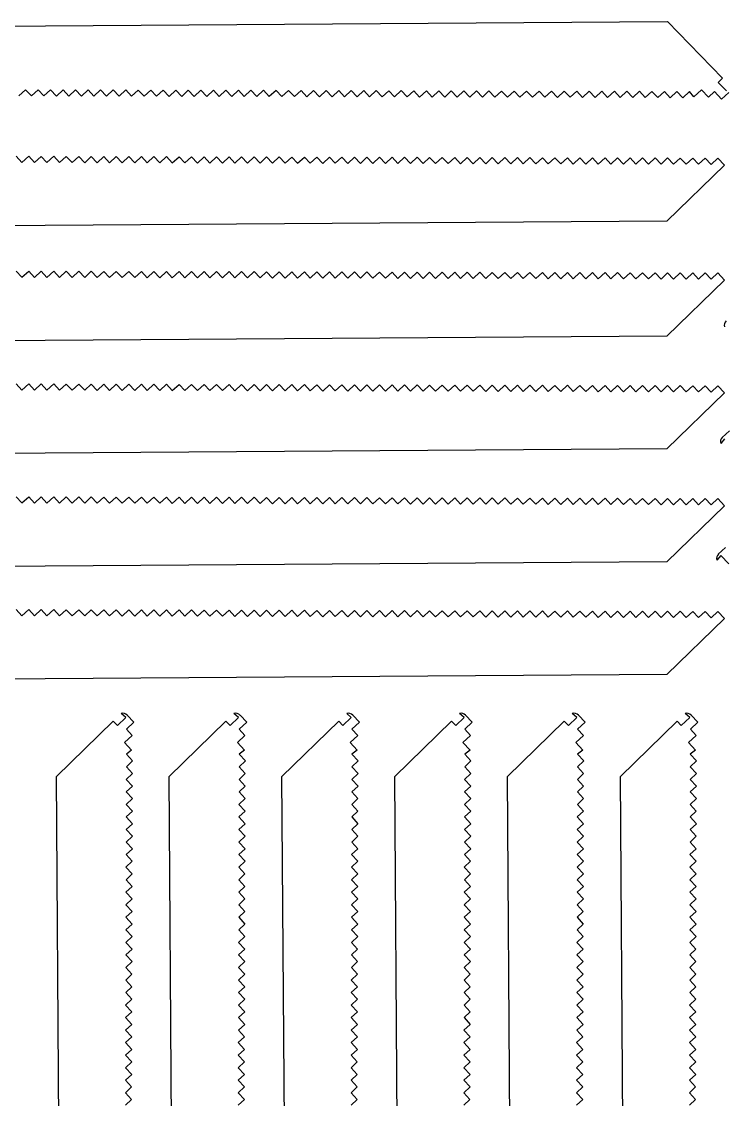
# Model space of a CAD drawing. Extents: x 12 to 2357, y -4 to 494.
# Drawn here: x 1115.2 to 1207.6, y 342.4 to 484.2 of the extents above; entities that cross this region are included whole.
import ezdxf

# ---------------------------------------------------------------- set-up
doc = ezdxf.new("R2010")
doc.units = 0
doc.layers.get('0').update_dxf_attribs({"linetype": 'CONTINUOUS'})

msp = doc.modelspace()

# ---------------------------------------------------------------- linework, layer by layer
for p, q in [((1024.24, 482.95), (1200.14, 484.17)), ((1200.14, 484.17), (1207.4, 476.7)), ((1207.4, 476.7), (1206.83, 476.15)), ((1115.68, 475.2), (1114.8, 474.38)), ((1116.45, 474.38), (1115.68, 475.2)), ((1117.33, 475.2), (1116.45, 474.38)), ((1118.1, 474.38), (1117.33, 475.2)), ((1118.98, 475.19), (1118.1, 474.38)), ((1119.75, 474.37), (1118.98, 475.19)), ((1120.63, 475.19), (1119.75, 474.37)), ((1121.39, 474.37), (1120.63, 475.19)), ((1122.28, 475.18), (1121.39, 474.37)), ((1123.05, 474.36), (1122.28, 475.18)), ((1123.92, 475.18), (1123.05, 474.36)), ((1124.69, 474.36), (1123.92, 475.18)), ((1125.57, 475.18), (1124.69, 474.36)), ((1126.35, 474.35), (1125.57, 475.18)), ((1127.22, 475.17), (1126.35, 474.35)), ((1127.99, 474.35), (1127.22, 475.17)), ((1128.87, 475.17), (1127.99, 474.35)), ((1129.63, 474.34), (1128.87, 475.17)), ((1130.51, 475.16), (1129.63, 474.34)), ((1131.28, 474.34), (1130.51, 475.16)), ((1132.16, 475.16), (1131.28, 474.34)), ((1132.93, 474.34), (1132.16, 475.16)), ((1133.81, 475.15), (1132.93, 474.34)), ((1134.57, 474.33), (1133.81, 475.15)), ((1135.46, 475.16), (1134.57, 474.33)), ((1136.23, 474.33), (1135.46, 475.16)), ((1137.1, 475.14), (1136.23, 474.33)), ((1137.87, 474.32), (1137.1, 475.14)), ((1138.76, 475.14), (1137.87, 474.32)), ((1139.53, 474.32), (1138.76, 475.14)), ((1140.4, 475.14), (1139.53, 474.32)), ((1141.17, 474.31), (1140.4, 475.14)), ((1142.05, 475.13), (1141.17, 474.31)), ((1142.82, 474.31), (1142.05, 475.13)), ((1143.7, 475.13), (1142.82, 474.31)), ((1144.47, 474.31), (1143.7, 475.13)), ((1145.34, 475.12), (1144.47, 474.31)), ((1146.12, 474.3), (1145.34, 475.12)), ((1147, 475.12), (1146.12, 474.3)), ((1147.76, 474.3), (1147, 475.12)), ((1148.65, 475.11), (1147.76, 474.3)), ((1149.42, 474.29), (1148.65, 475.11)), ((1150.29, 475.11), (1149.42, 474.29)), ((1151.06, 474.29), (1150.29, 475.11)), ((1151.95, 475.11), (1151.06, 474.29)), ((1152.72, 474.28), (1151.95, 475.11)), ((1153.59, 475.1), (1152.72, 474.28)), ((1154.36, 474.28), (1153.59, 475.1)), ((1155.24, 475.1), (1154.36, 474.28)), ((1156.01, 474.27), (1155.24, 475.1)), ((1156.89, 475.09), (1156.01, 474.27)), ((1157.66, 474.27), (1156.89, 475.09)), ((1158.53, 475.09), (1157.66, 474.27)), ((1159.3, 474.27), (1158.53, 475.09)), ((1160.18, 475.08), (1159.3, 474.27)), ((1160.94, 474.26), (1160.18, 475.08)), ((1161.83, 475.08), (1160.94, 474.26)), ((1162.6, 474.26), (1161.83, 475.08)), ((1163.47, 475.07), (1162.6, 474.26)), ((1164.24, 474.25), (1163.47, 475.07)), ((1165.13, 475.08), (1164.24, 474.25)), ((1165.9, 474.25), (1165.13, 475.08)), ((1166.77, 475.07), (1165.9, 474.25)), ((1167.54, 474.24), (1166.77, 475.07)), ((1168.43, 475.06), (1167.54, 474.24)), ((1169.19, 474.24), (1168.43, 475.06)), ((1170.07, 475.06), (1169.19, 474.24)), ((1170.84, 474.23), (1170.07, 475.06)), ((1171.71, 475.05), (1170.84, 474.23)), ((1172.49, 474.23), (1171.71, 475.05)), ((1173.37, 475.05), (1172.49, 474.23)), ((1174.13, 474.23), (1173.37, 475.05)), ((1175.01, 475.04), (1174.13, 474.23)), ((1175.79, 474.22), (1175.01, 475.04)), ((1176.66, 475.04), (1175.79, 474.22)), ((1177.43, 474.22), (1176.66, 475.04)), ((1178.32, 475.03), (1177.43, 474.22)), ((1179.08, 474.21), (1178.32, 475.03)), ((1179.96, 475.03), (1179.08, 474.21)), ((1180.73, 474.21), (1179.96, 475.03)), ((1181.62, 475.03), (1180.73, 474.21)), ((1182.38, 474.2), (1181.62, 475.03)), ((1183.26, 475.02), (1182.38, 474.2)), ((1184.03, 474.2), (1183.26, 475.02)), ((1184.91, 475.02), (1184.03, 474.2)), ((1185.68, 474.19), (1184.91, 475.02)), ((1186.56, 475.01), (1185.68, 474.19)), ((1187.33, 474.2), (1186.56, 475.01)), ((1188.21, 475.02), (1187.33, 474.2)), ((1188.99, 474.19), (1188.21, 475.02)), ((1189.86, 475), (1188.99, 474.19)), ((1190.63, 474.18), (1189.86, 475)), ((1191.52, 475), (1190.63, 474.18)), ((1192.28, 474.18), (1191.52, 475)), ((1193.16, 474.99), (1192.28, 474.18)), ((1193.93, 474.17), (1193.16, 474.99)), ((1194.82, 475), (1193.93, 474.17)), ((1195.59, 474.17), (1194.82, 475)), ((1196.46, 474.99), (1195.59, 474.17)), ((1197.23, 474.16), (1196.46, 474.99)), ((1198.11, 474.98), (1197.23, 474.16)), ((1198.88, 474.16), (1198.11, 474.98)), ((1199.76, 474.98), (1198.88, 474.16)), ((1200.52, 474.15), (1199.76, 474.98)), ((1201.4, 474.97), (1200.52, 474.15)), ((1202.18, 474.15), (1201.4, 474.97)), ((1203.05, 474.97), (1202.18, 474.15)), ((1203.6, 474.27), (1203.05, 474.97)), ((1204.61, 475.2), (1203.6, 474.27)), ((1205.53, 474.2), (1204.61, 475.2)), ((1206.35, 474.96), (1205.53, 474.2)), ((1207.27, 473.97), (1206.35, 474.96)), ((1206.83, 476.15), (1207.9, 475.05)), ((1208.22, 474.85), (1207.27, 473.97)), ((1114.45, 466.45), (1115.22, 465.63)), ((1115.22, 465.63), (1116.1, 466.44)), ((1116.1, 466.44), (1116.87, 465.62)), ((1118.51, 465.61), (1119.4, 466.44)), ((1119.4, 466.44), (1120.17, 465.61)), ((1116.87, 465.62), (1117.74, 466.43)), ((1117.74, 466.43), (1118.51, 465.61)), ((1120.17, 465.61), (1121.04, 466.43)), ((1121.04, 466.43), (1121.81, 465.61)), ((1121.81, 465.61), (1122.7, 466.43)), ((1122.7, 466.43), (1123.47, 465.6)), ((1123.47, 465.6), (1124.34, 466.42)), ((1124.34, 466.42), (1125.11, 465.6)), ((1125.11, 465.6), (1125.98, 466.41)), ((1125.98, 466.41), (1126.75, 465.6)), ((1126.75, 465.6), (1127.63, 466.41)), ((1127.63, 466.41), (1128.4, 465.59)), ((1128.4, 465.59), (1129.28, 466.41)), ((1129.28, 466.41), (1130.05, 465.59)), ((1130.05, 465.59), (1130.93, 466.4)), ((1130.93, 466.4), (1131.69, 465.58)), ((1131.69, 465.58), (1132.58, 466.4)), ((1132.58, 466.4), (1133.35, 465.58)), ((1133.35, 465.58), (1134.22, 466.4)), ((1134.22, 466.4), (1134.99, 465.57)), ((1134.99, 465.57), (1135.88, 466.39)), ((1135.88, 466.39), (1136.65, 465.57)), ((1136.65, 465.57), (1137.52, 466.39)), ((1137.52, 466.39), (1138.3, 465.56)), ((1138.3, 465.56), (1139.18, 466.38)), ((1139.18, 466.38), (1139.94, 465.56)), ((1139.94, 465.56), (1140.82, 466.38)), ((1140.82, 466.38), (1141.6, 465.56)), ((1141.6, 465.56), (1142.47, 466.37)), ((1142.47, 466.37), (1143.24, 465.55)), ((1143.24, 465.55), (1144.12, 466.37)), ((1144.12, 466.37), (1144.88, 465.55)), ((1144.88, 465.55), (1145.77, 466.37)), ((1145.77, 466.37), (1146.54, 465.54)), ((1146.54, 465.54), (1147.41, 466.36)), ((1147.41, 466.36), (1148.18, 465.53)), ((1148.18, 465.53), (1149.07, 466.36)), ((1149.07, 466.36), (1149.84, 465.53)), ((1149.84, 465.53), (1150.71, 466.35)), ((1150.71, 466.35), (1151.48, 465.53)), ((1151.48, 465.53), (1152.37, 466.35)), ((1152.37, 466.35), (1153.13, 465.53)), ((1153.13, 465.53), (1154.01, 466.34)), ((1154.01, 466.34), (1154.79, 465.51)), ((1154.79, 465.51), (1155.67, 466.33)), ((1155.67, 466.33), (1156.44, 465.52)), ((1156.44, 465.52), (1157.32, 466.33)), ((1157.32, 466.33), (1158.09, 465.51)), ((1158.09, 465.51), (1158.97, 466.33)), ((1158.97, 466.33), (1159.74, 465.51)), ((1159.74, 465.51), (1160.61, 466.33)), ((1160.61, 466.33), (1161.38, 465.5)), ((1161.38, 465.5), (1162.27, 466.32)), ((1162.27, 466.32), (1163.04, 465.5)), ((1163.04, 465.5), (1163.91, 466.32)), ((1163.91, 466.32), (1164.68, 465.49)), ((1164.68, 465.49), (1165.57, 466.31)), ((1165.57, 466.31), (1166.33, 465.49)), ((1166.33, 465.49), (1167.21, 466.31)), ((1167.21, 466.31), (1167.99, 465.49)), ((1167.99, 465.49), (1168.86, 466.3)), ((1168.86, 466.3), (1169.63, 465.48)), ((1169.63, 465.48), (1170.51, 466.3)), ((1170.51, 466.3), (1171.28, 465.48)), ((1171.28, 465.48), (1172.16, 466.29)), ((1172.16, 466.29), (1172.93, 465.47)), ((1172.93, 465.47), (1173.8, 466.29)), ((1173.8, 466.29), (1174.57, 465.47)), ((1174.57, 465.47), (1175.46, 466.29)), ((1175.46, 466.29), (1176.23, 465.46)), ((1176.23, 465.46), (1177.1, 466.28)), ((1177.1, 466.28), (1177.87, 465.45)), ((1177.87, 465.45), (1178.76, 466.28)), ((1178.76, 466.28), (1179.52, 465.45)), ((1179.52, 465.45), (1180.4, 466.27)), ((1180.4, 466.27), (1181.17, 465.45)), ((1181.17, 465.45), (1182.05, 466.27)), ((1182.05, 466.27), (1182.82, 465.45)), ((1182.82, 465.45), (1183.7, 466.26)), ((1183.7, 466.26), (1184.46, 465.44)), ((1184.46, 465.44), (1185.34, 466.25)), ((1185.34, 466.25), (1186.11, 465.44)), ((1186.11, 465.44), (1186.98, 466.25)), ((1186.98, 466.25), (1187.76, 465.43)), ((1187.76, 465.43), (1188.64, 466.25)), ((1188.64, 466.25), (1189.4, 465.43)), ((1189.4, 465.43), (1190.28, 466.25)), ((1190.28, 466.25), (1191.05, 465.42)), ((1191.05, 465.42), (1191.94, 466.24)), ((1191.94, 466.24), (1192.7, 465.42)), ((1192.7, 465.42), (1193.58, 466.24)), ((1193.58, 466.24), (1194.35, 465.41)), ((1194.35, 465.41), (1195.23, 466.23)), ((1195.23, 466.23), (1196, 465.41)), ((1196, 465.41), (1196.88, 466.23)), ((1196.88, 466.23), (1197.65, 465.41)), ((1197.65, 465.41), (1198.53, 466.22)), ((1198.53, 466.22), (1199.3, 465.4)), ((1199.3, 465.4), (1200.17, 466.22)), ((1207.64, 465.26), (1200.07, 457.89)), ((1200.17, 466.22), (1200.95, 465.4)), ((1200.95, 465.4), (1201.83, 466.21)), ((1201.83, 466.21), (1202.59, 465.39)), ((1202.59, 465.39), (1203.47, 466.21)), ((1203.47, 466.21), (1204.24, 465.39)), ((1204.24, 465.39), (1205.13, 466.21)), ((1205.13, 466.21), (1205.89, 465.38)), ((1205.89, 465.38), (1206.76, 466.2)), ((1206.76, 466.2), (1207.64, 465.26)), ((1200.07, 457.89), (1024.17, 456.68)), ((1114.45, 451.35), (1115.22, 450.53)), ((1115.22, 450.53), (1116.1, 451.35)), ((1116.1, 451.35), (1116.87, 450.52)), ((1116.87, 450.52), (1117.74, 451.34)), ((1117.74, 451.34), (1118.51, 450.51)), ((1118.51, 450.51), (1119.4, 451.34)), ((1119.4, 451.34), (1120.17, 450.51)), ((1120.17, 450.51), (1121.04, 451.33)), ((1121.04, 451.33), (1121.81, 450.51)), ((1121.81, 450.51), (1122.7, 451.33)), ((1122.7, 451.33), (1123.47, 450.51)), ((1123.47, 450.51), (1124.34, 451.32)), ((1124.34, 451.32), (1125.11, 450.5)), ((1125.11, 450.5), (1125.98, 451.31)), ((1125.98, 451.31), (1126.75, 450.5)), ((1126.75, 450.5), (1127.63, 451.31)), ((1127.63, 451.31), (1128.4, 450.49)), ((1128.4, 450.49), (1129.28, 451.31)), ((1129.28, 451.31), (1130.05, 450.49)), ((1130.05, 450.49), (1130.93, 451.31)), ((1130.93, 451.31), (1131.69, 450.48)), ((1131.69, 450.48), (1132.58, 451.3)), ((1132.58, 451.3), (1133.35, 450.48)), ((1133.35, 450.48), (1134.22, 451.3)), ((1134.22, 451.3), (1134.99, 450.47)), ((1134.99, 450.47), (1135.88, 451.29)), ((1135.88, 451.29), (1136.65, 450.47)), ((1136.65, 450.47), (1137.52, 451.29)), ((1137.52, 451.29), (1138.3, 450.47)), ((1138.3, 450.47), (1139.18, 451.28)), ((1139.18, 451.28), (1139.94, 450.46)), ((1139.94, 450.46), (1140.82, 451.28)), ((1140.82, 451.28), (1141.6, 450.46)), ((1141.6, 450.46), (1142.47, 451.27)), ((1142.47, 451.27), (1143.24, 450.45)), ((1143.24, 450.45), (1144.12, 451.27)), ((1144.12, 451.27), (1144.88, 450.45)), ((1144.88, 450.45), (1145.77, 451.27)), ((1145.77, 451.27), (1146.54, 450.44)), ((1146.54, 450.44), (1147.41, 451.26)), ((1147.41, 451.26), (1148.18, 450.43)), ((1148.18, 450.43), (1149.07, 451.26)), ((1149.07, 451.26), (1149.84, 450.43)), ((1149.84, 450.43), (1150.71, 451.25)), ((1150.71, 451.25), (1151.48, 450.43)), ((1151.48, 450.43), (1152.37, 451.25)), ((1152.37, 451.25), (1153.13, 450.43)), ((1153.13, 450.43), (1154.01, 451.24)), ((1154.01, 451.24), (1154.79, 450.41)), ((1154.79, 450.41), (1155.67, 451.23)), ((1155.67, 451.23), (1156.44, 450.42)), ((1156.44, 450.42), (1157.32, 451.23)), ((1157.32, 451.23), (1158.09, 450.41)), ((1158.09, 450.41), (1158.97, 451.23)), ((1158.97, 451.23), (1159.74, 450.41)), ((1159.74, 450.41), (1160.61, 451.23)), ((1160.61, 451.23), (1161.38, 450.4)), ((1161.38, 450.4), (1162.27, 451.22)), ((1162.27, 451.22), (1163.04, 450.4)), ((1163.04, 450.4), (1163.91, 451.22)), ((1163.91, 451.22), (1164.68, 450.39)), ((1164.68, 450.39), (1165.57, 451.21)), ((1165.57, 451.21), (1166.33, 450.39)), ((1166.33, 450.39), (1167.21, 451.21)), ((1167.21, 451.21), (1167.99, 450.39)), ((1167.99, 450.39), (1168.86, 451.2)), ((1168.86, 451.2), (1169.63, 450.38)), ((1169.63, 450.38), (1170.51, 451.2)), ((1170.51, 451.2), (1171.28, 450.38)), ((1171.28, 450.38), (1172.16, 451.2)), ((1172.16, 451.2), (1172.93, 450.37)), ((1172.93, 450.37), (1173.8, 451.19)), ((1173.8, 451.19), (1174.57, 450.37)), ((1174.57, 450.37), (1175.46, 451.19)), ((1175.46, 451.19), (1176.23, 450.36)), ((1176.23, 450.36), (1177.1, 451.18)), ((1177.1, 451.18), (1177.87, 450.35)), ((1177.87, 450.35), (1178.76, 451.18)), ((1178.76, 451.18), (1179.52, 450.36)), ((1179.52, 450.36), (1180.4, 451.17)), ((1180.4, 451.17), (1181.17, 450.35)), ((1181.17, 450.35), (1182.05, 451.17)), ((1182.05, 451.17), (1182.82, 450.35)), ((1182.82, 450.35), (1183.7, 451.16)), ((1183.7, 451.16), (1184.46, 450.34)), ((1184.46, 450.34), (1185.34, 451.15)), ((1185.34, 451.15), (1186.11, 450.34)), ((1186.11, 450.34), (1186.98, 451.16)), ((1186.98, 451.16), (1187.76, 450.33)), ((1187.76, 450.33), (1188.64, 451.15)), ((1188.64, 451.15), (1189.4, 450.33)), ((1189.4, 450.33), (1190.28, 451.15)), ((1190.28, 451.15), (1191.05, 450.32)), ((1191.05, 450.32), (1191.94, 451.14)), ((1191.94, 451.14), (1192.7, 450.32)), ((1192.7, 450.32), (1193.58, 451.14)), ((1193.58, 451.14), (1194.35, 450.32)), ((1194.35, 450.32), (1195.23, 451.13)), ((1195.23, 451.13), (1196, 450.31)), ((1196, 450.31), (1196.88, 451.13)), ((1196.88, 451.13), (1197.65, 450.31)), ((1197.65, 450.31), (1198.53, 451.12)), ((1198.53, 451.12), (1199.3, 450.3)), ((1199.3, 450.3), (1200.17, 451.12)), ((1200.17, 451.12), (1200.95, 450.3)), ((1200.95, 450.3), (1201.83, 451.12)), ((1201.83, 451.12), (1202.59, 450.29)), ((1202.59, 450.29), (1203.47, 451.11)), ((1203.47, 451.11), (1204.24, 450.29)), ((1204.24, 450.29), (1205.13, 451.11)), ((1205.13, 451.11), (1205.89, 450.28)), ((1205.89, 450.28), (1206.76, 451.1)), ((1206.76, 451.1), (1207.64, 450.16)), ((1207.64, 450.16), (1200.07, 442.79)), ((1200.07, 442.79), (1024.17, 441.58)), ((1114.45, 436.51), (1115.22, 435.69)), ((1115.22, 435.69), (1116.1, 436.51)), ((1116.1, 436.51), (1116.87, 435.68)), ((1116.87, 435.68), (1117.74, 436.5)), ((1117.74, 436.5), (1118.51, 435.67)), ((1118.51, 435.67), (1119.4, 436.5)), ((1119.4, 436.5), (1120.17, 435.67)), ((1120.17, 435.67), (1121.04, 436.49)), ((1121.04, 436.49), (1121.81, 435.67)), ((1121.81, 435.67), (1122.7, 436.49)), ((1122.7, 436.49), (1123.47, 435.67)), ((1123.47, 435.67), (1124.34, 436.48)), ((1124.34, 436.48), (1125.11, 435.66)), ((1125.11, 435.66), (1125.98, 436.47)), ((1125.98, 436.47), (1126.75, 435.66)), ((1126.75, 435.66), (1127.63, 436.47)), ((1127.63, 436.47), (1128.4, 435.65)), ((1128.4, 435.65), (1129.28, 436.47)), ((1129.28, 436.47), (1130.05, 435.65)), ((1130.05, 435.65), (1130.93, 436.47)), ((1130.93, 436.47), (1131.69, 435.64)), ((1131.69, 435.64), (1132.58, 436.46)), ((1132.58, 436.46), (1133.35, 435.64)), ((1133.35, 435.64), (1134.22, 436.46)), ((1134.22, 436.46), (1134.99, 435.63)), ((1134.99, 435.63), (1135.88, 436.45)), ((1135.88, 436.45), (1136.65, 435.63)), ((1136.65, 435.63), (1137.52, 436.45)), ((1137.52, 436.45), (1138.3, 435.63)), ((1138.3, 435.63), (1139.18, 436.44)), ((1139.18, 436.44), (1139.94, 435.62)), ((1139.94, 435.62), (1140.82, 436.44)), ((1140.82, 436.44), (1141.6, 435.62)), ((1141.6, 435.62), (1142.47, 436.43)), ((1142.47, 436.43), (1143.24, 435.61)), ((1143.24, 435.61), (1144.12, 436.43)), ((1144.12, 436.43), (1144.88, 435.61)), ((1144.88, 435.61), (1145.77, 436.43)), ((1145.77, 436.43), (1146.54, 435.6)), ((1146.54, 435.6), (1147.41, 436.42)), ((1147.41, 436.42), (1148.18, 435.59)), ((1148.18, 435.59), (1149.07, 436.42)), ((1149.07, 436.42), (1149.84, 435.59)), ((1149.84, 435.59), (1150.71, 436.41)), ((1150.71, 436.41), (1151.48, 435.59)), ((1151.48, 435.59), (1152.37, 436.41)), ((1152.37, 436.41), (1153.13, 435.59)), ((1153.13, 435.59), (1154.01, 436.4)), ((1154.01, 436.4), (1154.79, 435.57)), ((1154.79, 435.57), (1155.67, 436.39)), ((1155.67, 436.39), (1156.44, 435.58)), ((1156.44, 435.58), (1157.32, 436.39)), ((1157.32, 436.39), (1158.09, 435.57)), ((1158.09, 435.57), (1158.97, 436.39)), ((1158.97, 436.39), (1159.74, 435.57)), ((1159.74, 435.57), (1160.61, 436.39)), ((1160.61, 436.39), (1161.38, 435.56)), ((1161.38, 435.56), (1162.27, 436.38)), ((1162.27, 436.38), (1163.04, 435.56)), ((1163.04, 435.56), (1163.91, 436.38)), ((1163.91, 436.38), (1164.68, 435.56)), ((1164.68, 435.56), (1165.57, 436.37)), ((1165.57, 436.37), (1166.33, 435.55)), ((1166.33, 435.55), (1167.21, 436.37)), ((1167.21, 436.37), (1167.99, 435.55)), ((1167.99, 435.55), (1168.86, 436.36)), ((1168.86, 436.36), (1169.63, 435.54)), ((1169.63, 435.54), (1170.51, 436.36)), ((1170.51, 436.36), (1171.28, 435.54)), ((1171.28, 435.54), (1172.16, 436.36)), ((1172.16, 436.36), (1172.93, 435.53)), ((1172.93, 435.53), (1173.8, 436.35)), ((1173.8, 436.35), (1174.57, 435.53)), ((1174.57, 435.53), (1175.46, 436.35)), ((1175.46, 436.35), (1176.23, 435.52)), ((1176.23, 435.52), (1177.1, 436.34)), ((1177.1, 436.34), (1177.87, 435.51)), ((1177.87, 435.51), (1178.76, 436.34)), ((1178.76, 436.34), (1179.52, 435.52)), ((1179.52, 435.52), (1180.4, 436.33)), ((1180.4, 436.33), (1181.17, 435.51)), ((1181.17, 435.51), (1182.05, 436.33)), ((1182.05, 436.33), (1182.82, 435.51)), ((1182.82, 435.51), (1183.7, 436.32)), ((1183.7, 436.32), (1184.46, 435.5)), ((1184.46, 435.5), (1185.34, 436.31)), ((1185.34, 436.31), (1186.11, 435.5)), ((1186.11, 435.5), (1186.98, 436.32)), ((1186.98, 436.32), (1187.76, 435.49)), ((1187.76, 435.49), (1188.64, 436.31)), ((1188.64, 436.31), (1189.4, 435.49)), ((1189.4, 435.49), (1190.28, 436.31)), ((1190.28, 436.31), (1191.05, 435.48)), ((1191.05, 435.48), (1191.94, 436.3)), ((1191.94, 436.3), (1192.7, 435.48)), ((1192.7, 435.48), (1193.58, 436.3)), ((1193.58, 436.3), (1194.35, 435.48)), ((1194.35, 435.48), (1195.23, 436.29)), ((1195.23, 436.29), (1196, 435.47)), ((1196, 435.47), (1196.88, 436.29)), ((1196.88, 436.29), (1197.65, 435.47)), ((1197.65, 435.47), (1198.53, 436.28)), ((1198.53, 436.28), (1199.3, 435.46)), ((1199.3, 435.46), (1200.17, 436.28)), ((1207.64, 435.32), (1200.07, 427.95)), ((1200.17, 436.28), (1200.95, 435.46)), ((1200.95, 435.46), (1201.83, 436.28)), ((1201.83, 436.28), (1202.59, 435.45)), ((1202.59, 435.45), (1203.47, 436.27)), ((1203.47, 436.27), (1204.24, 435.45)), ((1204.24, 435.45), (1205.13, 436.27)), ((1205.13, 436.27), (1205.89, 435.44)), ((1205.89, 435.44), (1206.76, 436.26)), ((1206.76, 436.26), (1207.64, 435.32)), ((1207.35, 429.46), (1208.3, 430.34)), ((1207.67, 429.27), (1207.15, 428.66)), ((1200.07, 427.95), (1024.17, 426.74)), ((1114.45, 421.67), (1115.22, 420.85)), ((1115.22, 420.85), (1116.1, 421.67)), ((1116.1, 421.67), (1116.87, 420.84)), ((1116.87, 420.84), (1117.74, 421.66)), ((1117.74, 421.66), (1118.51, 420.83)), ((1118.51, 420.83), (1119.4, 421.66)), ((1119.4, 421.66), (1120.17, 420.83)), ((1120.17, 420.83), (1121.04, 421.65)), ((1121.04, 421.65), (1121.81, 420.83)), ((1121.81, 420.83), (1122.7, 421.65)), ((1122.7, 421.65), (1123.47, 420.83)), ((1123.47, 420.83), (1124.34, 421.64)), ((1124.34, 421.64), (1125.11, 420.82)), ((1125.11, 420.82), (1125.98, 421.63)), ((1125.98, 421.63), (1126.75, 420.82)), ((1126.75, 420.82), (1127.63, 421.63)), ((1127.63, 421.63), (1128.4, 420.81)), ((1128.4, 420.81), (1129.28, 421.63)), ((1129.28, 421.63), (1130.05, 420.81)), ((1130.05, 420.81), (1130.93, 421.63)), ((1130.93, 421.63), (1131.69, 420.8)), ((1131.69, 420.8), (1132.58, 421.62)), ((1132.58, 421.62), (1133.35, 420.8)), ((1133.35, 420.8), (1134.22, 421.62)), ((1134.22, 421.62), (1134.99, 420.79)), ((1134.99, 420.79), (1135.88, 421.61)), ((1135.88, 421.61), (1136.65, 420.79)), ((1136.65, 420.79), (1137.52, 421.61)), ((1137.52, 421.61), (1138.3, 420.79)), ((1138.3, 420.79), (1139.18, 421.6)), ((1139.18, 421.6), (1139.94, 420.78)), ((1139.94, 420.78), (1140.82, 421.6)), ((1140.82, 421.6), (1141.6, 420.78)), ((1141.6, 420.78), (1142.47, 421.59)), ((1142.47, 421.59), (1143.24, 420.77)), ((1143.24, 420.77), (1144.12, 421.59)), ((1144.12, 421.59), (1144.88, 420.77)), ((1144.88, 420.77), (1145.77, 421.59)), ((1145.77, 421.59), (1146.54, 420.76)), ((1146.54, 420.76), (1147.41, 421.58)), ((1147.41, 421.58), (1148.18, 420.75)), ((1148.18, 420.75), (1149.07, 421.58)), ((1149.07, 421.58), (1149.84, 420.75)), ((1149.84, 420.75), (1150.71, 421.57)), ((1150.71, 421.57), (1151.48, 420.75)), ((1151.48, 420.75), (1152.37, 421.57)), ((1152.37, 421.57), (1153.13, 420.75)), ((1153.13, 420.75), (1154.01, 421.56)), ((1154.01, 421.56), (1154.79, 420.73)), ((1154.79, 420.73), (1155.67, 421.55)), ((1155.67, 421.55), (1156.44, 420.74)), ((1156.44, 420.74), (1157.32, 421.56)), ((1157.32, 421.56), (1158.09, 420.73)), ((1158.09, 420.73), (1158.97, 421.55)), ((1158.97, 421.55), (1159.74, 420.73)), ((1159.74, 420.73), (1160.61, 421.55)), ((1160.61, 421.55), (1161.38, 420.72)), ((1161.38, 420.72), (1162.27, 421.54)), ((1162.27, 421.54), (1163.04, 420.72)), ((1163.04, 420.72), (1163.91, 421.54)), ((1163.91, 421.54), (1164.68, 420.72)), ((1164.68, 420.72), (1165.57, 421.53)), ((1165.57, 421.53), (1166.33, 420.71)), ((1166.33, 420.71), (1167.21, 421.53)), ((1167.21, 421.53), (1167.99, 420.71)), ((1167.99, 420.71), (1168.86, 421.52)), ((1168.86, 421.52), (1169.63, 420.7)), ((1169.63, 420.7), (1170.51, 421.52)), ((1170.51, 421.52), (1171.28, 420.7)), ((1171.28, 420.7), (1172.16, 421.52)), ((1172.16, 421.52), (1172.93, 420.69)), ((1172.93, 420.69), (1173.8, 421.51)), ((1173.8, 421.51), (1174.57, 420.69)), ((1174.57, 420.69), (1175.46, 421.51)), ((1175.46, 421.51), (1176.23, 420.68)), ((1176.23, 420.68), (1177.1, 421.5)), ((1177.1, 421.5), (1177.87, 420.67)), ((1177.87, 420.67), (1178.76, 421.5)), ((1178.76, 421.5), (1179.52, 420.68)), ((1179.52, 420.68), (1180.4, 421.49)), ((1180.4, 421.49), (1181.17, 420.67)), ((1181.17, 420.67), (1182.05, 421.49)), ((1182.05, 421.49), (1182.82, 420.67)), ((1182.82, 420.67), (1183.7, 421.48)), ((1183.7, 421.48), (1184.46, 420.66)), ((1184.46, 420.66), (1185.34, 421.47)), ((1185.34, 421.47), (1186.11, 420.66)), ((1186.11, 420.66), (1186.98, 421.48)), ((1186.98, 421.48), (1187.76, 420.65)), ((1187.76, 420.65), (1188.64, 421.47)), ((1188.64, 421.47), (1189.4, 420.65)), ((1189.4, 420.65), (1190.28, 421.47)), ((1190.28, 421.47), (1191.05, 420.64)), ((1191.05, 420.64), (1191.94, 421.46)), ((1191.94, 421.46), (1192.7, 420.64)), ((1192.7, 420.64), (1193.58, 421.46)), ((1193.58, 421.46), (1194.35, 420.64)), ((1194.35, 420.64), (1195.23, 421.45)), ((1195.23, 421.45), (1196, 420.63)), ((1196, 420.63), (1196.88, 421.45)), ((1196.88, 421.45), (1197.65, 420.63)), ((1197.65, 420.63), (1198.53, 421.44)), ((1198.53, 421.44), (1199.3, 420.62)), ((1199.3, 420.62), (1200.17, 421.44)), ((1200.17, 421.44), (1200.95, 420.62)), ((1200.95, 420.62), (1201.83, 421.44)), ((1201.83, 421.44), (1202.59, 420.61)), ((1202.59, 420.61), (1203.47, 421.43)), ((1203.47, 421.43), (1204.24, 420.61)), ((1204.24, 420.61), (1205.13, 421.43)), ((1205.13, 421.43), (1205.89, 420.6)), ((1205.89, 420.6), (1206.76, 421.42)), ((1206.76, 421.42), (1207.64, 420.48)), ((1207.64, 420.48), (1200.07, 413.11)), ((1206.84, 414.13), (1207.79, 415.01)), ((1200.07, 413.11), (1024.17, 411.9)), ((1207.16, 413.93), (1206.64, 413.33)), ((1208.23, 412.83), (1207.16, 413.93)), ((1114.45, 406.83), (1115.22, 406.01)), ((1115.22, 406.01), (1116.1, 406.83)), ((1116.1, 406.83), (1116.87, 406)), ((1116.87, 406), (1117.74, 406.82)), ((1117.74, 406.82), (1118.51, 405.99)), ((1118.51, 405.99), (1119.4, 406.82)), ((1119.4, 406.82), (1120.17, 405.99)), ((1120.17, 405.99), (1121.04, 406.81)), ((1121.04, 406.81), (1121.81, 405.99)), ((1121.81, 405.99), (1122.7, 406.81)), ((1122.7, 406.81), (1123.47, 405.99)), ((1123.47, 405.99), (1124.34, 406.8)), ((1124.34, 406.8), (1125.11, 405.98)), ((1125.11, 405.98), (1125.98, 406.79)), ((1125.98, 406.79), (1126.75, 405.98)), ((1126.75, 405.98), (1127.63, 406.79)), ((1127.63, 406.79), (1128.4, 405.97)), ((1128.4, 405.97), (1129.28, 406.79)), ((1129.28, 406.79), (1130.05, 405.97)), ((1130.05, 405.97), (1130.93, 406.79)), ((1130.93, 406.79), (1131.69, 405.96)), ((1131.69, 405.96), (1132.58, 406.78)), ((1132.58, 406.78), (1133.35, 405.96)), ((1133.35, 405.96), (1134.22, 406.78)), ((1134.22, 406.78), (1134.99, 405.95)), ((1134.99, 405.95), (1135.88, 406.77)), ((1135.88, 406.77), (1136.65, 405.95)), ((1136.65, 405.95), (1137.52, 406.77)), ((1137.52, 406.77), (1138.3, 405.95)), ((1138.3, 405.95), (1139.18, 406.76)), ((1139.18, 406.76), (1139.94, 405.94)), ((1139.94, 405.94), (1140.82, 406.76)), ((1140.82, 406.76), (1141.6, 405.94)), ((1141.6, 405.94), (1142.47, 406.75)), ((1142.47, 406.75), (1143.24, 405.93)), ((1143.24, 405.93), (1144.12, 406.75)), ((1144.12, 406.75), (1144.88, 405.93)), ((1144.88, 405.93), (1145.77, 406.75)), ((1145.77, 406.75), (1146.54, 405.92)), ((1146.54, 405.92), (1147.41, 406.74)), ((1147.41, 406.74), (1148.18, 405.91)), ((1148.18, 405.91), (1149.07, 406.74)), ((1149.07, 406.74), (1149.84, 405.92)), ((1149.84, 405.92), (1150.71, 406.73)), ((1150.71, 406.73), (1151.48, 405.91)), ((1151.48, 405.91), (1152.37, 406.73)), ((1152.37, 406.73), (1153.13, 405.91)), ((1153.13, 405.91), (1154.01, 406.72)), ((1154.01, 406.72), (1154.79, 405.89)), ((1154.79, 405.89), (1155.67, 406.71)), ((1155.67, 406.71), (1156.44, 405.9)), ((1156.44, 405.9), (1157.32, 406.72)), ((1157.32, 406.72), (1158.09, 405.89)), ((1158.09, 405.89), (1158.97, 406.71)), ((1158.97, 406.71), (1159.74, 405.89)), ((1159.74, 405.89), (1160.61, 406.71)), ((1160.61, 406.71), (1161.38, 405.88)), ((1161.38, 405.88), (1162.27, 406.7)), ((1162.27, 406.7), (1163.04, 405.88)), ((1163.04, 405.88), (1163.91, 406.7)), ((1163.91, 406.7), (1164.68, 405.88)), ((1164.68, 405.88), (1165.57, 406.69)), ((1165.57, 406.69), (1166.33, 405.87)), ((1166.33, 405.87), (1167.21, 406.69)), ((1167.21, 406.69), (1167.99, 405.87)), ((1167.99, 405.87), (1168.86, 406.68)), ((1168.86, 406.68), (1169.63, 405.86)), ((1169.63, 405.86), (1170.51, 406.68)), ((1170.51, 406.68), (1171.28, 405.86)), ((1171.28, 405.86), (1172.16, 406.68)), ((1172.16, 406.68), (1172.93, 405.85)), ((1172.93, 405.85), (1173.8, 406.67)), ((1173.8, 406.67), (1174.57, 405.85)), ((1174.57, 405.85), (1175.46, 406.67)), ((1175.46, 406.67), (1176.23, 405.84)), ((1176.23, 405.84), (1177.1, 406.66)), ((1177.1, 406.66), (1177.87, 405.83)), ((1177.87, 405.83), (1178.76, 406.66)), ((1178.76, 406.66), (1179.52, 405.84)), ((1179.52, 405.84), (1180.4, 406.65)), ((1180.4, 406.65), (1181.17, 405.83)), ((1181.17, 405.83), (1182.05, 406.65)), ((1182.05, 406.65), (1182.82, 405.83)), ((1182.82, 405.83), (1183.7, 406.64)), ((1183.7, 406.64), (1184.46, 405.82)), ((1184.46, 405.82), (1185.34, 406.63)), ((1185.34, 406.63), (1186.11, 405.82)), ((1186.11, 405.82), (1186.98, 406.64)), ((1186.98, 406.64), (1187.76, 405.81)), ((1187.76, 405.81), (1188.64, 406.63)), ((1188.64, 406.63), (1189.4, 405.81)), ((1189.4, 405.81), (1190.28, 406.63)), ((1190.28, 406.63), (1191.05, 405.8)), ((1191.05, 405.8), (1191.94, 406.62)), ((1191.94, 406.62), (1192.7, 405.8)), ((1192.7, 405.8), (1193.58, 406.62)), ((1193.58, 406.62), (1194.35, 405.8)), ((1194.35, 405.8), (1195.23, 406.61)), ((1195.23, 406.61), (1196, 405.79)), ((1196, 405.79), (1196.88, 406.61)), ((1196.88, 406.61), (1197.65, 405.79)), ((1197.65, 405.79), (1198.53, 406.6)), ((1198.53, 406.6), (1199.3, 405.78)), ((1199.3, 405.78), (1200.17, 406.6)), ((1207.64, 405.64), (1200.07, 398.27)), ((1200.17, 406.6), (1200.95, 405.78)), ((1200.95, 405.78), (1201.83, 406.6)), ((1201.83, 406.6), (1202.59, 405.77)), ((1202.59, 405.77), (1203.47, 406.59)), ((1203.47, 406.59), (1204.24, 405.77)), ((1204.24, 405.77), (1205.13, 406.59)), ((1205.13, 406.59), (1205.89, 405.76)), ((1205.89, 405.76), (1206.76, 406.58)), ((1206.76, 406.58), (1207.64, 405.64)), ((1200.07, 398.27), (1024.17, 397.06)), ((1128.87, 392.63), (1128.27, 393.15)), ((1129.07, 392.95), (1129.95, 392.01)), ((1143.71, 392.63), (1143.11, 393.15)), ((1143.91, 392.95), (1144.79, 392.01)), ((1158.55, 392.63), (1157.95, 393.15)), ((1158.75, 392.95), (1159.63, 392.01)), ((1173.39, 392.63), (1172.79, 393.15)), ((1173.59, 392.95), (1174.47, 392.01)), ((1188.23, 392.63), (1187.63, 393.15)), ((1188.43, 392.95), (1189.31, 392.01)), ((1203.07, 392.63), (1202.47, 393.15)), ((1203.27, 392.95), (1204.15, 392.01)), ((1119.75, 384.87), (1127.22, 392.13)), ((1127.22, 392.13), (1127.77, 391.56)), ((1127.77, 391.56), (1128.87, 392.63)), ((1129.95, 392.01), (1128.96, 391.08)), ((1134.59, 384.87), (1142.05, 392.13)), ((1142.05, 392.13), (1142.61, 391.56)), ((1142.61, 391.56), (1143.71, 392.63)), ((1144.79, 392.01), (1143.8, 391.08)), ((1149.43, 384.87), (1156.89, 392.13)), ((1156.89, 392.13), (1157.45, 391.56)), ((1157.45, 391.56), (1158.55, 392.63)), ((1159.63, 392.01), (1158.64, 391.08)), ((1164.27, 384.87), (1171.73, 392.13)), ((1171.73, 392.13), (1172.29, 391.56)), ((1172.29, 391.56), (1173.39, 392.63)), ((1174.47, 392.01), (1173.48, 391.08)), ((1179.11, 384.87), (1186.57, 392.13)), ((1186.57, 392.13), (1187.13, 391.56)), ((1187.13, 391.56), (1188.23, 392.63)), ((1189.31, 392.01), (1188.32, 391.08)), ((1193.95, 384.87), (1201.41, 392.13)), ((1201.41, 392.13), (1201.97, 391.56)), ((1201.97, 391.56), (1203.07, 392.63)), ((1204.15, 392.01), (1203.16, 391.08)), ((1129.72, 390.27), (1128.72, 389.35)), ((1128.96, 391.08), (1129.72, 390.27)), ((1144.56, 390.27), (1143.56, 389.35)), ((1143.8, 391.08), (1144.56, 390.27)), ((1159.4, 390.27), (1158.4, 389.35)), ((1158.64, 391.08), (1159.4, 390.27)), ((1174.24, 390.27), (1173.24, 389.35)), ((1173.48, 391.08), (1174.24, 390.27)), ((1189.08, 390.27), (1188.08, 389.35)), ((1188.32, 391.08), (1189.08, 390.27)), ((1203.92, 390.27), (1202.92, 389.35)), ((1203.16, 391.08), (1203.92, 390.27)), ((1128.72, 389.35), (1129.65, 388.34)), ((1143.56, 389.35), (1144.49, 388.34)), ((1158.4, 389.35), (1159.33, 388.34)), ((1173.24, 389.35), (1174.17, 388.34)), ((1188.08, 389.35), (1189.01, 388.34)), ((1202.92, 389.35), (1203.85, 388.34)), ((1129.65, 388.34), (1128.95, 387.79)), ((1128.95, 387.79), (1129.77, 386.91)), ((1144.49, 388.34), (1143.79, 387.79)), ((1143.79, 387.79), (1144.61, 386.91)), ((1159.33, 388.34), (1158.63, 387.79)), ((1158.63, 387.79), (1159.45, 386.91)), ((1174.17, 388.34), (1173.47, 387.79)), ((1173.47, 387.79), (1174.29, 386.91)), ((1189.01, 388.34), (1188.31, 387.79)), ((1188.31, 387.79), (1189.13, 386.91)), ((1203.85, 388.34), (1203.15, 387.79)), ((1203.15, 387.79), (1203.97, 386.91)), ((1129.77, 386.91), (1128.95, 386.13)), ((1128.95, 386.13), (1129.76, 385.26)), ((1144.61, 386.91), (1143.79, 386.13)), ((1143.79, 386.13), (1144.6, 385.26)), ((1159.45, 386.91), (1158.63, 386.13)), ((1158.63, 386.13), (1159.44, 385.26)), ((1174.29, 386.91), (1173.47, 386.13)), ((1173.47, 386.13), (1174.28, 385.26)), ((1189.13, 386.91), (1188.31, 386.13)), ((1188.31, 386.13), (1189.12, 385.26)), ((1203.97, 386.91), (1203.15, 386.13)), ((1203.15, 386.13), (1203.96, 385.26)), ((1120.97, 208.97), (1119.75, 384.87)), ((1129.76, 385.26), (1128.94, 384.49)), ((1128.94, 384.49), (1129.76, 383.61)), ((1135.8, 208.97), (1134.59, 384.87)), ((1144.6, 385.26), (1143.78, 384.49)), ((1143.78, 384.49), (1144.6, 383.61)), ((1150.64, 208.97), (1149.43, 384.87)), ((1159.44, 385.26), (1158.62, 384.49)), ((1158.62, 384.49), (1159.44, 383.61)), ((1165.48, 208.97), (1164.27, 384.87)), ((1174.28, 385.26), (1173.46, 384.49)), ((1173.46, 384.49), (1174.28, 383.61)), ((1180.32, 208.97), (1179.11, 384.87)), ((1189.12, 385.26), (1188.3, 384.49)), ((1188.3, 384.49), (1189.12, 383.61)), ((1195.16, 208.97), (1193.95, 384.87)), ((1203.96, 385.26), (1203.14, 384.49)), ((1203.14, 384.49), (1203.96, 383.61)), ((1129.76, 383.61), (1128.94, 382.85)), ((1128.94, 382.85), (1129.76, 381.96)), ((1144.6, 383.61), (1143.78, 382.85)), ((1143.78, 382.85), (1144.59, 381.96)), ((1159.44, 383.61), (1158.62, 382.85)), ((1158.62, 382.85), (1159.43, 381.96)), ((1174.28, 383.61), (1173.46, 382.85)), ((1173.46, 382.85), (1174.27, 381.96)), ((1189.12, 383.61), (1188.3, 382.85)), ((1188.3, 382.85), (1189.11, 381.96)), ((1203.96, 383.61), (1203.14, 382.85)), ((1203.14, 382.85), (1203.95, 381.96)), ((1129.76, 381.96), (1128.93, 381.19)), ((1144.59, 381.96), (1143.77, 381.19)), ((1159.43, 381.96), (1158.61, 381.19)), ((1174.27, 381.96), (1173.45, 381.19)), ((1189.11, 381.96), (1188.29, 381.19)), ((1203.95, 381.96), (1203.13, 381.19)), ((1129.75, 380.32), (1128.92, 379.55)), ((1128.93, 381.19), (1129.75, 380.32)), ((1144.59, 380.32), (1143.76, 379.55)), ((1143.77, 381.19), (1144.59, 380.32)), ((1159.43, 380.32), (1158.6, 379.55)), ((1158.61, 381.19), (1159.43, 380.32)), ((1174.26, 380.32), (1173.44, 379.55)), ((1173.45, 381.19), (1174.26, 380.32)), ((1189.1, 380.32), (1188.28, 379.55)), ((1188.29, 381.19), (1189.1, 380.32)), ((1203.94, 380.32), (1203.12, 379.55)), ((1203.13, 381.19), (1203.94, 380.32)), ((1128.92, 379.55), (1129.75, 378.66)), ((1129.75, 378.66), (1128.92, 377.89)), ((1143.76, 379.55), (1144.59, 378.66)), ((1144.59, 378.66), (1143.76, 377.89)), ((1158.6, 379.55), (1159.43, 378.66)), ((1159.43, 378.66), (1158.6, 377.89)), ((1173.44, 379.55), (1174.27, 378.66)), ((1174.27, 378.66), (1173.44, 377.89)), ((1188.28, 379.55), (1189.11, 378.66)), ((1189.11, 378.66), (1188.28, 377.89)), ((1203.12, 379.55), (1203.95, 378.66)), ((1203.95, 378.66), (1203.12, 377.89)), ((1128.92, 377.89), (1129.74, 377.02)), ((1143.76, 377.89), (1144.58, 377.02)), ((1158.6, 377.89), (1159.42, 377.02)), ((1173.44, 377.89), (1174.26, 377.02)), ((1188.28, 377.89), (1189.1, 377.02)), ((1203.12, 377.89), (1203.94, 377.02)), ((1129.74, 377.02), (1128.92, 376.25)), ((1128.92, 376.25), (1129.74, 375.36)), ((1144.58, 377.02), (1143.76, 376.25)), ((1143.76, 376.25), (1144.58, 375.36)), ((1159.42, 377.02), (1158.6, 376.25)), ((1158.6, 376.25), (1159.42, 375.36)), ((1174.26, 377.02), (1173.44, 376.25)), ((1173.44, 376.25), (1174.26, 375.36)), ((1189.1, 377.02), (1188.28, 376.25)), ((1188.28, 376.25), (1189.1, 375.36)), ((1203.94, 377.02), (1203.12, 376.25)), ((1203.12, 376.25), (1203.94, 375.36)), ((1129.74, 375.36), (1128.92, 374.6)), ((1128.92, 374.6), (1129.73, 373.72)), ((1144.58, 375.36), (1143.76, 374.6)), ((1143.76, 374.6), (1144.57, 373.72)), ((1159.42, 375.36), (1158.59, 374.6)), ((1158.59, 374.6), (1159.41, 373.72)), ((1174.26, 375.36), (1173.43, 374.6)), ((1173.43, 374.6), (1174.25, 373.72)), ((1189.1, 375.36), (1188.27, 374.6)), ((1188.27, 374.6), (1189.09, 373.72)), ((1203.94, 375.36), (1203.11, 374.6)), ((1203.11, 374.6), (1203.93, 373.72)), ((1129.73, 373.72), (1128.9, 372.94)), ((1128.9, 372.94), (1129.72, 372.06)), ((1144.57, 373.72), (1143.74, 372.94)), ((1143.74, 372.94), (1144.56, 372.06)), ((1159.41, 373.72), (1158.58, 372.94)), ((1158.58, 372.94), (1159.4, 372.06)), ((1174.25, 373.72), (1173.42, 372.94)), ((1173.42, 372.94), (1174.24, 372.06)), ((1189.09, 373.72), (1188.26, 372.94)), ((1188.26, 372.94), (1189.08, 372.06)), ((1203.93, 373.72), (1203.1, 372.94)), ((1203.1, 372.94), (1203.92, 372.06)), ((1129.72, 372.06), (1128.91, 371.29)), ((1144.56, 372.06), (1143.75, 371.29)), ((1159.4, 372.06), (1158.59, 371.29)), ((1174.24, 372.06), (1173.43, 371.29)), ((1189.08, 372.06), (1188.27, 371.29)), ((1203.92, 372.06), (1203.11, 371.29)), ((1129.72, 370.41), (1128.9, 369.64)), ((1128.91, 371.29), (1129.72, 370.41)), ((1144.56, 370.41), (1143.74, 369.64)), ((1143.75, 371.29), (1144.56, 370.41)), ((1159.4, 370.41), (1158.58, 369.64)), ((1158.59, 371.29), (1159.4, 370.41)), ((1174.24, 370.41), (1173.42, 369.64)), ((1173.43, 371.29), (1174.24, 370.41)), ((1189.08, 370.41), (1188.26, 369.64)), ((1188.27, 371.29), (1189.08, 370.41)), ((1203.92, 370.41), (1203.1, 369.64)), ((1203.11, 371.29), (1203.92, 370.41)), ((1128.9, 369.64), (1129.72, 368.76)), ((1129.72, 368.76), (1128.9, 367.99)), ((1143.74, 369.64), (1144.56, 368.76)), ((1144.56, 368.76), (1143.74, 367.99)), ((1158.58, 369.64), (1159.4, 368.76)), ((1159.4, 368.76), (1158.58, 367.99)), ((1173.42, 369.64), (1174.24, 368.76)), ((1174.24, 368.76), (1173.42, 367.99)), ((1188.26, 369.64), (1189.08, 368.76)), ((1189.08, 368.76), (1188.26, 367.99)), ((1203.1, 369.64), (1203.92, 368.76)), ((1203.92, 368.76), (1203.1, 367.99)), ((1128.9, 367.99), (1129.72, 367.11)), ((1143.74, 367.99), (1144.56, 367.11)), ((1158.58, 367.99), (1159.4, 367.11)), ((1173.42, 367.99), (1174.23, 367.11)), ((1188.26, 367.99), (1189.07, 367.11)), ((1203.1, 367.99), (1203.91, 367.11)), ((1129.72, 367.11), (1128.89, 366.35)), ((1128.89, 366.35), (1129.71, 365.46)), ((1144.56, 367.11), (1143.73, 366.35)), ((1143.73, 366.35), (1144.55, 365.46)), ((1159.4, 367.11), (1158.57, 366.35)), ((1158.57, 366.35), (1159.39, 365.46)), ((1174.23, 367.11), (1173.41, 366.35)), ((1173.41, 366.35), (1174.23, 365.46)), ((1189.07, 367.11), (1188.25, 366.35)), ((1188.25, 366.35), (1189.07, 365.46)), ((1203.91, 367.11), (1203.09, 366.35)), ((1203.09, 366.35), (1203.91, 365.46)), ((1129.71, 365.46), (1128.89, 364.69)), ((1128.89, 364.69), (1129.71, 363.82)), ((1144.55, 365.46), (1143.73, 364.69)), ((1143.73, 364.69), (1144.55, 363.82)), ((1159.39, 365.46), (1158.57, 364.69)), ((1158.57, 364.69), (1159.39, 363.82)), ((1174.23, 365.46), (1173.41, 364.69)), ((1173.41, 364.69), (1174.23, 363.82)), ((1189.07, 365.46), (1188.25, 364.69)), ((1188.25, 364.69), (1189.07, 363.82)), ((1203.91, 365.46), (1203.09, 364.69)), ((1203.09, 364.69), (1203.91, 363.82)), ((1129.71, 363.82), (1128.88, 363.05)), ((1128.88, 363.05), (1129.7, 362.16)), ((1144.55, 363.82), (1143.72, 363.05)), ((1143.72, 363.05), (1144.54, 362.16)), ((1159.39, 363.82), (1158.56, 363.05)), ((1158.56, 363.05), (1159.38, 362.16)), ((1174.23, 363.82), (1173.4, 363.05)), ((1173.4, 363.05), (1174.22, 362.16)), ((1189.07, 363.82), (1188.24, 363.05)), ((1188.24, 363.05), (1189.06, 362.16)), ((1203.91, 363.82), (1203.08, 363.05)), ((1203.08, 363.05), (1203.9, 362.16)), ((1129.7, 362.16), (1128.88, 361.4)), ((1144.54, 362.16), (1143.72, 361.4)), ((1159.38, 362.16), (1158.56, 361.4)), ((1174.22, 362.16), (1173.4, 361.4)), ((1189.06, 362.16), (1188.24, 361.4)), ((1203.9, 362.16), (1203.08, 361.4)), ((1128.88, 361.4), (1129.7, 360.52)), ((1129.7, 360.52), (1128.88, 359.74)), ((1143.72, 361.4), (1144.54, 360.52)), ((1144.54, 360.52), (1143.72, 359.74)), ((1158.56, 361.4), (1159.38, 360.52)), ((1159.38, 360.52), (1158.56, 359.74)), ((1173.4, 361.4), (1174.22, 360.52)), ((1174.22, 360.52), (1173.4, 359.74)), ((1189.06, 360.52), (1188.23, 359.74)), ((1188.24, 361.4), (1189.06, 360.52)), ((1203.9, 360.52), (1203.07, 359.74)), ((1203.08, 361.4), (1203.9, 360.52)), ((1129.69, 358.87), (1128.87, 358.1)), ((1128.88, 359.74), (1129.69, 358.87)), ((1144.53, 358.87), (1143.71, 358.1)), ((1143.72, 359.74), (1144.53, 358.87)), ((1159.37, 358.87), (1158.55, 358.1)), ((1158.56, 359.74), (1159.37, 358.87)), ((1174.21, 358.87), (1173.39, 358.1)), ((1173.4, 359.74), (1174.21, 358.87)), ((1188.23, 359.74), (1189.05, 358.87)), ((1189.05, 358.87), (1188.23, 358.1)), ((1203.07, 359.74), (1203.89, 358.87)), ((1203.89, 358.87), (1203.07, 358.1)), ((1128.87, 358.1), (1129.69, 357.22)), ((1143.71, 358.1), (1144.53, 357.22)), ((1158.55, 358.1), (1159.37, 357.22)), ((1173.39, 358.1), (1174.21, 357.22)), ((1188.23, 358.1), (1189.05, 357.22)), ((1203.07, 358.1), (1203.89, 357.22)), ((1129.69, 357.22), (1128.87, 356.45)), ((1128.87, 356.45), (1129.68, 355.57)), ((1144.53, 357.22), (1143.71, 356.45)), ((1143.71, 356.45), (1144.52, 355.57)), ((1159.37, 357.22), (1158.55, 356.45)), ((1158.55, 356.45), (1159.36, 355.57)), ((1174.21, 357.22), (1173.39, 356.45)), ((1173.39, 356.45), (1174.2, 355.57)), ((1189.05, 357.22), (1188.23, 356.45)), ((1188.23, 356.45), (1189.04, 355.57)), ((1203.89, 357.22), (1203.07, 356.45)), ((1203.07, 356.45), (1203.88, 355.57)), ((1129.68, 355.57), (1128.86, 354.8)), ((1128.86, 354.8), (1129.68, 353.93)), ((1144.52, 355.57), (1143.7, 354.8)), ((1143.7, 354.8), (1144.52, 353.93)), ((1159.36, 355.57), (1158.54, 354.8)), ((1158.54, 354.8), (1159.36, 353.93)), ((1174.2, 355.57), (1173.38, 354.8)), ((1173.38, 354.8), (1174.2, 353.93)), ((1189.04, 355.57), (1188.22, 354.8)), ((1188.22, 354.8), (1189.04, 353.93)), ((1203.88, 355.57), (1203.06, 354.8)), ((1203.06, 354.8), (1203.88, 353.93)), ((1129.68, 353.93), (1128.86, 353.16)), ((1128.86, 353.16), (1129.68, 352.27)), ((1144.52, 353.93), (1143.7, 353.16)), ((1143.7, 353.16), (1144.52, 352.27)), ((1159.36, 353.93), (1158.54, 353.16)), ((1158.54, 353.16), (1159.36, 352.27)), ((1174.2, 353.93), (1173.38, 353.16)), ((1173.38, 353.16), (1174.2, 352.27)), ((1189.04, 353.93), (1188.22, 353.16)), ((1188.22, 353.16), (1189.04, 352.27)), ((1203.88, 353.93), (1203.06, 353.16)), ((1203.06, 353.16), (1203.87, 352.27)), ((1129.68, 352.27), (1128.85, 351.5)), ((1144.52, 352.27), (1143.69, 351.5)), ((1159.36, 352.27), (1158.53, 351.5)), ((1174.2, 352.27), (1173.37, 351.5)), ((1189.04, 352.27), (1188.21, 351.5)), ((1203.87, 352.27), (1203.05, 351.5)), ((1129.67, 350.63), (1128.84, 349.86)), ((1128.85, 351.5), (1129.67, 350.63)), ((1144.51, 350.63), (1143.68, 349.86)), ((1143.69, 351.5), (1144.51, 350.63)), ((1159.35, 350.63), (1158.52, 349.86)), ((1158.53, 351.5), (1159.35, 350.63)), ((1174.19, 350.63), (1173.36, 349.86)), ((1173.37, 351.5), (1174.19, 350.63)), ((1189.03, 350.63), (1188.2, 349.86)), ((1188.21, 351.5), (1189.03, 350.63)), ((1203.87, 350.63), (1203.04, 349.86)), ((1203.05, 351.5), (1203.87, 350.63)), ((1128.84, 349.86), (1129.67, 348.97)), ((1129.67, 348.97), (1128.84, 348.21)), ((1143.68, 349.86), (1144.51, 348.97)), ((1144.51, 348.97), (1143.68, 348.21)), ((1158.52, 349.86), (1159.35, 348.97)), ((1159.35, 348.97), (1158.52, 348.21)), ((1173.36, 349.86), (1174.19, 348.97)), ((1174.19, 348.97), (1173.36, 348.21)), ((1188.2, 349.86), (1189.03, 348.97)), ((1189.03, 348.97), (1188.2, 348.21)), ((1203.04, 349.86), (1203.87, 348.97)), ((1203.87, 348.97), (1203.04, 348.21)), ((1128.84, 348.21), (1129.66, 347.33)), ((1143.68, 348.21), (1144.5, 347.33)), ((1158.52, 348.21), (1159.34, 347.33)), ((1173.36, 348.21), (1174.18, 347.33)), ((1188.2, 348.21), (1189.02, 347.33)), ((1203.04, 348.21), (1203.86, 347.33)), ((1129.66, 347.33), (1128.84, 346.56)), ((1128.84, 346.56), (1129.66, 345.68)), ((1144.5, 347.33), (1143.68, 346.56)), ((1143.68, 346.56), (1144.5, 345.68)), ((1159.34, 347.33), (1158.52, 346.56)), ((1158.52, 346.56), (1159.34, 345.68)), ((1174.18, 347.33), (1173.36, 346.56)), ((1173.36, 346.56), (1174.18, 345.68)), ((1189.02, 347.33), (1188.2, 346.56)), ((1188.2, 346.56), (1189.02, 345.68)), ((1203.86, 347.33), (1203.04, 346.56)), ((1203.04, 346.56), (1203.86, 345.68)), ((1129.66, 345.68), (1128.84, 344.91)), ((1128.84, 344.91), (1129.65, 344.03)), ((1144.5, 345.68), (1143.68, 344.91)), ((1143.68, 344.91), (1144.49, 344.03)), ((1159.34, 345.68), (1158.52, 344.91)), ((1158.52, 344.91), (1159.33, 344.03)), ((1174.18, 345.68), (1173.36, 344.91)), ((1173.36, 344.91), (1174.17, 344.03)), ((1189.02, 345.68), (1188.2, 344.91)), ((1188.2, 344.91), (1189.01, 344.03)), ((1203.86, 345.68), (1203.04, 344.91)), ((1203.04, 344.91), (1203.85, 344.03)), ((1129.65, 344.03), (1128.83, 343.27)), ((1128.83, 343.27), (1129.64, 342.39)), ((1144.49, 344.03), (1143.67, 343.27)), ((1143.67, 343.27), (1144.48, 342.39)), ((1159.33, 344.03), (1158.51, 343.27)), ((1158.51, 343.27), (1159.32, 342.39)), ((1174.17, 344.03), (1173.35, 343.27)), ((1173.35, 343.27), (1174.16, 342.39)), ((1189.01, 344.03), (1188.19, 343.27)), ((1188.19, 343.27), (1189, 342.39)), ((1203.85, 344.03), (1203.03, 343.27)), ((1203.03, 343.27), (1203.84, 342.39)), ((1129.64, 342.39), (1128.83, 341.62)), ((1144.48, 342.39), (1143.67, 341.62)), ((1159.32, 342.39), (1158.51, 341.62)), ((1174.16, 342.39), (1173.35, 341.62)), ((1189, 342.39), (1188.19, 341.62)), ((1203.84, 342.39), (1203.03, 341.62))]:
    msp.add_line(p, q)
for centre, start, end in [((1208.44, 444.22), 135.4307, 195.8783), ((1207.94, 428.89), 135.4307, 195.8783), ((1207.43, 413.55), 135.4307, 195.8783), ((1128.49, 392.37), 45.4307, 105.8783), ((1143.33, 392.37), 45.4307, 105.8783), ((1158.17, 392.37), 45.4307, 105.8783), ((1173.01, 392.37), 45.4307, 105.8783), ((1187.85, 392.37), 45.4307, 105.8783), ((1202.69, 392.37), 45.4307, 105.8783)]:
    msp.add_arc(centre, 0.818, start, end)

doc.saveas('drawing.dxf')
